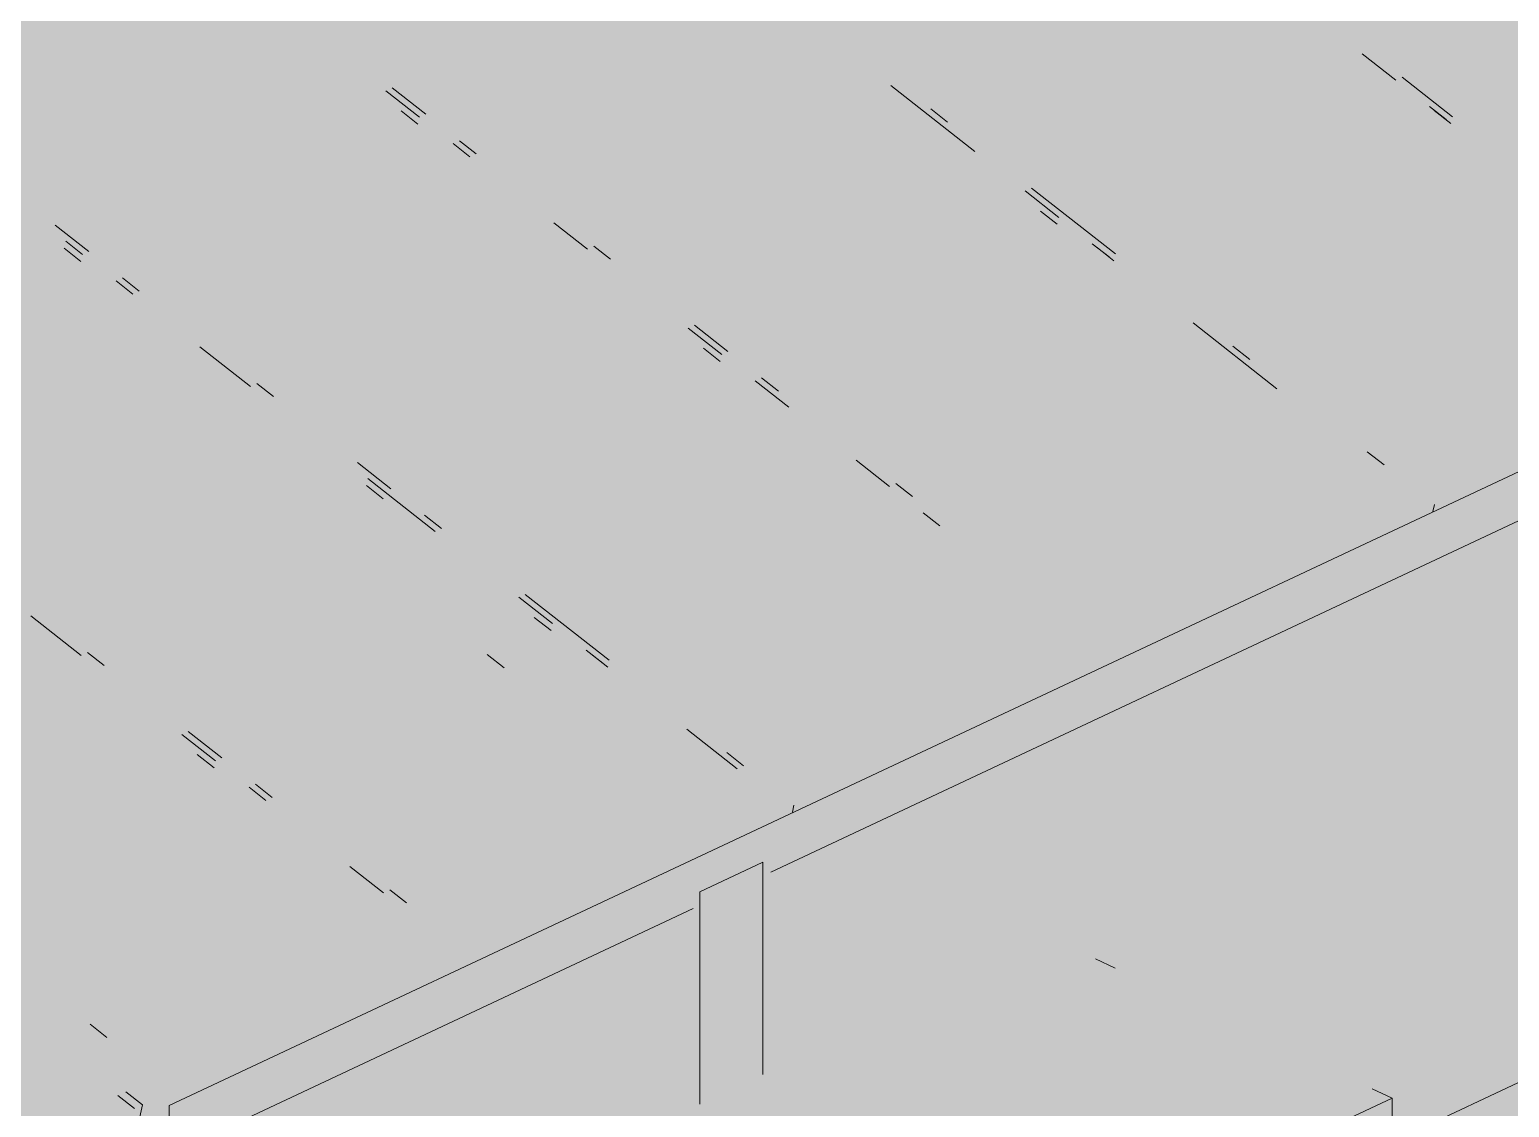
# Model space of a CAD drawing. Header units: millimetres. Extents: x 5 to 1315, y 5 to 292.
# Drawn here: x 1192.027 to 1194.965, y 77.021 to 79.159 of the extents above; entities that cross this region are included whole.
import ezdxf

# ---------------------------------------------------------------- set-up
doc = ezdxf.new("R2010")
doc.units = ezdxf.units.MM
doc.layers.add('EXISTING', color=7, linetype='Continuous')
doc.layers.add('IMAGES', color=7, linetype='Continuous')

# ---------------------------------------------------------------- blocks, each defined once
blk = doc.blocks.new('SHEET_03')
at = {"layer": 'EXISTING', "color": 250, "lineweight": 9}
for p, q in [((294.7037, 76.9392), (301.3268, 80.0485)), ((294.6724, 79.1112), (294.739, 79.0589)), ((294.8515, 78.9863), (294.7515, 79.0648)), ((292.7344, 79.0375), (292.8011, 78.9852)), ((292.8136, 78.9911), (292.7469, 79.0434)), ((293.7367, 79.0482), (293.9034, 78.9174)), ((292.798, 78.9715), (292.7647, 78.9977)), ((293.8492, 78.9756), (293.8159, 79.0018)), ((294.8057, 79.0066), (294.839, 78.9804)), ((294.8484, 78.9726), (294.8151, 78.9988)), ((292.9135, 78.9126), (292.8802, 78.9387)), ((292.8677, 78.9329), (292.901, 78.9067)), ((294.0033, 78.839), (294.07, 78.7866)), ((294.1825, 78.714), (294.0158, 78.8448)), ((292.3041, 77.0244), (296.1183, 78.815)), ((294.0669, 78.7729), (294.0336, 78.7991)), ((292.1445, 78.7188), (292.0779, 78.7711)), ((293.0677, 78.7759), (293.1343, 78.7236)), ((292.0987, 78.7391), (292.132, 78.7129)), ((293.1801, 78.7033), (293.1468, 78.7295)), ((294.1366, 78.7343), (294.17, 78.7082)), ((292.129, 78.6992), (292.0956, 78.7254)), ((293.4984, 77.4876), (296.1183, 78.7176)), ((294.1794, 78.7003), (294.1461, 78.7265)), ((292.1987, 78.6606), (292.232, 78.6344)), ((292.2445, 78.6403), (292.2112, 78.6665)), ((293.3343, 78.5667), (293.4009, 78.5143)), ((293.4134, 78.5202), (293.3468, 78.5725)), ((294.3366, 78.5774), (294.5032, 78.4466)), ((292.3653, 78.5298), (292.4653, 78.4513)), ((293.3979, 78.5007), (293.3646, 78.5268)), ((294.4491, 78.5047), (294.4157, 78.5309)), ((293.5134, 78.4417), (293.4801, 78.4679)), ((292.5111, 78.431), (292.4778, 78.4572)), ((293.4676, 78.462), (293.5343, 78.4097)), ((294.7157, 78.2955), (294.6824, 78.3216)), ((292.7444, 78.2479), (292.6777, 78.3002)), ((293.6676, 78.3051), (293.7342, 78.2528)), ((292.6986, 78.2682), (292.8319, 78.1636)), ((293.78, 78.2325), (293.7467, 78.2586)), ((292.7289, 78.2284), (292.6955, 78.2545)), ((293.8009, 78.2004), (293.8342, 78.1743)), ((294.8126, 78.2033), (294.8157, 78.217)), ((292.8444, 78.1694), (292.8111, 78.1956)), ((292.9985, 78.0328), (293.0652, 77.9805)), ((293.1776, 77.9079), (293.011, 78.0386)), ((292.0295, 77.9959), (292.1295, 77.9174)), ((293.0621, 77.9668), (293.0288, 77.9929)), ((292.1753, 77.8972), (292.142, 77.9233)), ((292.969, 77.8929), (292.9356, 77.9191)), ((293.1318, 77.9281), (293.1652, 77.902)), ((293.1746, 77.8942), (293.1413, 77.9203)), ((292.3295, 77.7605), (292.3961, 77.7082)), ((292.4086, 77.714), (292.342, 77.7664)), ((293.3318, 77.7712), (293.4318, 77.6927)), ((292.3931, 77.6945), (292.3598, 77.7207)), ((293.4443, 77.6986), (293.4109, 77.7247)), ((292.4628, 77.6559), (292.4961, 77.6297)), ((292.5086, 77.6356), (292.4753, 77.6617)), ((293.5412, 77.6064), (293.5442, 77.6201)), ((292.6628, 77.4989), (292.7294, 77.4466)), ((293.3578, 77.4483), (293.4827, 77.507)), ((293.4827, 77.0859), (293.4827, 77.507)), ((292.7752, 77.4263), (292.7419, 77.4525)), ((293.3578, 77.4483), (293.3578, 77.0273)), ((292.3041, 76.9269), (293.3443, 77.4153)), ((294.1821, 77.2971), (294.1428, 77.3155)), ((292.1803, 77.1597), (292.147, 77.1858)), ((294.7316, 77.0391), (294.6923, 77.0576)), ((292.2023, 77.0445), (292.2356, 77.0184)), ((292.2512, 77.0257), (292.2179, 77.0519)), ((292.2321, 76.9402), (292.2512, 77.0257)), ((292.3041, 76.9269), (292.3041, 77.0244)), ((293.3578, 76.3942), (294.7316, 77.0391)), ((294.7316, 76.7792), (294.7316, 77.0391))]:
    blk.add_line(p, q, dxfattribs=at)
at = {"layer": 'IMAGES', "color": 7}
for points in [[(291.84, 79.1439), (292.3218, 79.1439), (291.84, 79.2403), (292.3218, 79.2403)], [(292.3218, 79.1439), (292.4182, 79.1439), (292.3218, 79.2403), (292.4182, 79.2403)], [(292.4182, 79.1439), (292.6109, 79.1439), (292.4182, 79.2403), (292.6109, 79.2403)], [(292.6109, 79.1439), (292.8036, 79.1439), (292.6109, 79.2403), (292.8036, 79.2403)], [(292.8036, 79.1439), (293.2855, 79.1439), (292.8036, 79.2403), (293.2855, 79.2403)], [(293.2855, 79.1439), (293.4782, 79.1439), (293.2855, 79.2403), (293.4782, 79.2403)], [(293.4782, 79.1439), (293.6709, 79.1439), (293.4782, 79.2403), (293.6709, 79.2403)], [(293.6709, 79.1439), (293.7673, 79.1439), (293.6709, 79.2403), (293.7673, 79.2403)], [(293.7673, 79.1439), (294.3455, 79.1439), (293.7673, 79.2403), (294.3455, 79.2403)], [(294.3455, 79.1439), (294.4418, 79.1439), (294.3455, 79.2403), (294.4418, 79.2403)], [(294.4418, 79.1439), (294.5382, 79.1439), (294.4418, 79.2403), (294.5382, 79.2403)], [(294.5382, 79.1439), (294.6345, 79.1439), (294.5382, 79.2403), (294.6345, 79.2403)], [(294.6345, 79.1439), (294.7309, 79.1439), (294.6345, 79.2403), (294.7309, 79.2403)], [(294.7309, 79.1439), (294.8273, 79.1439), (294.7309, 79.2403), (294.8273, 79.2403)], [(294.8273, 79.1439), (295.3091, 79.1439), (294.8273, 79.2403), (295.3091, 79.2403)], [(291.9364, 79.0475), (292.5145, 79.0475), (291.9364, 79.1439), (292.5145, 79.1439)], [(292.5145, 79.0475), (292.6109, 79.0475), (292.5145, 79.1439), (292.6109, 79.1439)], [(292.6109, 79.0475), (292.7073, 79.0475), (292.6109, 79.1439), (292.7073, 79.1439)], [(292.7073, 79.0475), (292.8036, 79.0475), (292.7073, 79.1439), (292.8036, 79.1439)], [(292.8036, 79.0475), (292.9, 79.0475), (292.8036, 79.1439), (292.9, 79.1439)], [(292.9, 79.0475), (293.3818, 79.0475), (292.9, 79.1439), (293.3818, 79.1439)], [(293.3818, 79.0475), (293.4782, 79.0475), (293.3818, 79.1439), (293.4782, 79.1439)], [(293.4782, 79.0475), (293.5745, 79.0475), (293.4782, 79.1439), (293.5745, 79.1439)], [(293.5745, 79.0475), (293.7673, 79.0475), (293.5745, 79.1439), (293.7673, 79.1439)], [(293.7673, 79.0475), (293.8636, 79.0475), (293.7673, 79.1439), (293.8636, 79.1439)], [(293.8636, 79.0475), (293.96, 79.0475), (293.8636, 79.1439), (293.96, 79.1439)], [(293.96, 79.0475), (294.4418, 79.0475), (293.96, 79.1439), (294.4418, 79.1439)], [(294.4418, 79.0475), (294.5382, 79.0475), (294.4418, 79.1439), (294.5382, 79.1439)], [(294.5382, 79.0475), (294.6345, 79.0475), (294.5382, 79.1439), (294.6345, 79.1439)], [(294.6345, 79.0475), (294.8273, 79.0475), (294.6345, 79.1439), (294.8273, 79.1439)], [(294.8273, 79.0475), (294.9236, 79.0475), (294.8273, 79.1439), (294.9236, 79.1439)], [(294.9236, 79.0475), (295.4055, 79.0475), (294.9236, 79.1439), (295.4055, 79.1439)], [(291.9364, 78.9511), (292.0327, 78.9511), (291.9364, 79.0475), (292.0327, 79.0475)], [(292.0327, 78.9511), (292.5145, 78.9511), (292.0327, 79.0475), (292.5145, 79.0475)], [(292.5145, 78.9511), (292.6109, 78.9511), (292.5145, 79.0475), (292.6109, 79.0475)], [(292.6109, 78.9511), (292.7073, 78.9511), (292.6109, 79.0475), (292.7073, 79.0475)], [(292.7073, 78.9511), (292.8036, 78.9511), (292.7073, 79.0475), (292.8036, 79.0475)], [(292.8036, 78.9511), (292.9, 78.9511), (292.8036, 79.0475), (292.9, 79.0475)], [(292.9, 78.9511), (293.6709, 78.9511), (292.9, 79.0475), (293.6709, 79.0475)], [(293.6709, 78.9511), (293.8636, 78.9511), (293.6709, 79.0475), (293.8636, 79.0475)], [(293.8636, 78.9511), (293.96, 78.9511), (293.8636, 79.0475), (293.96, 79.0475)], [(293.96, 78.9511), (294.0564, 78.9511), (293.96, 79.0475), (294.0564, 79.0475)], [(294.0564, 78.9511), (294.5382, 78.9511), (294.0564, 79.0475), (294.5382, 79.0475)], [(294.5382, 78.9511), (294.6345, 78.9511), (294.5382, 79.0475), (294.6345, 79.0475)], [(294.6345, 78.9511), (294.7309, 78.9511), (294.6345, 79.0475), (294.7309, 79.0475)], [(294.7309, 78.9511), (294.9236, 78.9511), (294.7309, 79.0475), (294.9236, 79.0475)], [(294.9236, 78.9511), (295.1164, 78.9511), (294.9236, 79.0475), (295.1164, 79.0475)], [(291.9364, 78.7583), (292.0327, 78.7583), (291.9364, 78.9511), (292.0327, 78.9511)], [(292.0327, 78.8547), (292.1291, 78.8547), (292.0327, 78.9511), (292.1291, 78.9511)], [(292.1291, 78.8547), (292.2255, 78.8547), (292.1291, 78.9511), (292.2255, 78.9511)], [(292.2255, 78.8547), (292.6109, 78.8547), (292.2255, 78.9511), (292.6109, 78.9511)], [(292.6109, 78.8547), (292.8036, 78.8547), (292.6109, 78.9511), (292.8036, 78.9511)], [(292.8036, 78.8547), (292.9, 78.8547), (292.8036, 78.9511), (292.9, 78.9511)], [(292.9, 78.8547), (292.9964, 78.8547), (292.9, 78.9511), (292.9964, 78.9511)], [(292.9964, 78.8547), (293.0927, 78.8547), (292.9964, 78.9511), (293.0927, 78.9511)], [(293.0927, 78.8547), (293.1891, 78.8547), (293.0927, 78.9511), (293.1891, 78.9511)], [(293.1891, 78.8547), (293.6709, 78.8547), (293.1891, 78.9511), (293.6709, 78.9511)], [(293.6709, 78.8547), (293.7673, 78.8547), (293.6709, 78.9511), (293.7673, 78.9511)], [(293.7673, 78.8547), (293.96, 78.8547), (293.7673, 78.9511), (293.96, 78.9511)], [(293.96, 78.8547), (294.0564, 78.8547), (293.96, 78.9511), (294.0564, 78.9511)], [(294.0564, 78.8547), (294.6345, 78.8547), (294.0564, 78.9511), (294.6345, 78.9511)], [(294.6345, 78.8547), (294.7309, 78.8547), (294.6345, 78.9511), (294.7309, 78.9511)], [(294.7309, 78.8547), (294.8273, 78.8547), (294.7309, 78.9511), (294.8273, 78.9511)], [(294.8273, 78.8547), (294.9236, 78.8547), (294.8273, 78.9511), (294.9236, 78.9511)], [(294.9236, 78.8547), (295.02, 78.8547), (294.9236, 78.9511), (295.02, 78.9511)], [(292.0327, 78.7583), (292.1291, 78.7583), (292.0327, 78.8547), (292.1291, 78.8547)], [(292.1291, 78.7583), (292.2255, 78.7583), (292.1291, 78.8547), (292.2255, 78.8547)], [(292.2255, 78.7583), (292.3218, 78.7583), (292.2255, 78.8547), (292.3218, 78.8547)], [(292.3218, 78.7583), (292.8036, 78.7583), (292.3218, 78.8547), (292.8036, 78.8547)], [(292.8036, 78.7583), (292.9, 78.7583), (292.8036, 78.8547), (292.9, 78.8547)], [(292.9, 78.7583), (292.9964, 78.7583), (292.9, 78.8547), (292.9964, 78.8547)], [(292.9964, 78.7583), (293.0927, 78.7583), (292.9964, 78.8547), (293.0927, 78.8547)], [(293.0927, 78.7583), (293.1891, 78.7583), (293.0927, 78.8547), (293.1891, 78.8547)], [(293.1891, 78.7583), (293.2855, 78.7583), (293.1891, 78.8547), (293.2855, 78.8547)], [(293.2855, 78.7583), (293.7673, 78.7583), (293.2855, 78.8547), (293.7673, 78.8547)], [(293.7673, 78.7583), (293.8636, 78.7583), (293.7673, 78.8547), (293.8636, 78.8547)], [(293.8636, 78.7583), (293.96, 78.7583), (293.8636, 78.8547), (293.96, 78.8547)], [(293.96, 78.7583), (294.1527, 78.7583), (293.96, 78.8547), (294.1527, 78.8547)], [(294.1527, 78.7583), (294.2491, 78.7583), (294.1527, 78.8547), (294.2491, 78.8547)], [(294.2491, 78.7583), (294.8273, 78.7583), (294.2491, 78.8547), (294.8273, 78.8547)], [(294.8273, 78.7583), (294.9236, 78.7583), (294.8273, 78.8547), (294.9236, 78.8547)], [(294.9236, 78.7583), (295.02, 78.7583), (294.9236, 78.8547), (295.02, 78.8547)], [(291.9364, 78.6619), (292.0327, 78.6619), (291.9364, 78.7583), (292.0327, 78.7583)], [(292.0327, 78.6619), (292.1291, 78.6619), (292.0327, 78.7583), (292.1291, 78.7583)], [(292.1291, 78.6619), (292.2255, 78.6619), (292.1291, 78.7583), (292.2255, 78.7583)], [(292.2255, 78.6619), (292.4182, 78.6619), (292.2255, 78.7583), (292.4182, 78.7583)], [(292.4182, 78.6619), (292.9, 78.6619), (292.4182, 78.7583), (292.9, 78.7583)], [(292.9, 78.6619), (292.9964, 78.6619), (292.9, 78.7583), (292.9964, 78.7583)], [(292.9964, 78.6619), (293.0927, 78.6619), (292.9964, 78.7583), (293.0927, 78.7583)], [(293.0927, 78.6619), (293.2855, 78.6619), (293.0927, 78.7583), (293.2855, 78.7583)], [(293.2855, 78.6619), (293.3818, 78.6619), (293.2855, 78.7583), (293.3818, 78.7583)], [(293.3818, 78.6619), (293.4782, 78.6619), (293.3818, 78.7583), (293.4782, 78.7583)], [(293.4782, 78.6619), (293.96, 78.6619), (293.4782, 78.7583), (293.96, 78.7583)], [(293.96, 78.6619), (294.0564, 78.6619), (293.96, 78.7583), (294.0564, 78.7583)], [(294.0564, 78.6619), (294.2491, 78.6619), (294.0564, 78.7583), (294.2491, 78.7583)], [(294.2491, 78.6619), (294.3455, 78.6619), (294.2491, 78.7583), (294.3455, 78.7583)], [(294.3455, 78.6619), (294.4418, 78.6619), (294.3455, 78.7583), (294.4418, 78.7583)], [(294.4418, 78.6619), (294.9236, 78.6619), (294.4418, 78.7583), (294.9236, 78.7583)], [(294.9236, 78.6619), (295.02, 78.6619), (294.9236, 78.7583), (295.02, 78.7583)], [(291.9364, 78.5655), (292.0327, 78.5655), (291.9364, 78.6619), (292.0327, 78.6619)], [(292.0327, 78.5655), (292.1291, 78.5655), (292.0327, 78.6619), (292.1291, 78.6619)], [(292.1291, 78.5655), (292.2255, 78.5655), (292.1291, 78.6619), (292.2255, 78.6619)], [(292.2255, 78.4691), (292.4182, 78.4691), (292.2255, 78.6619), (292.4182, 78.6619)], [(292.4182, 78.5655), (292.5145, 78.5655), (292.4182, 78.6619), (292.5145, 78.6619)], [(292.5145, 78.5655), (292.9964, 78.5655), (292.5145, 78.6619), (292.9964, 78.6619)], [(292.9964, 78.5655), (293.0927, 78.5655), (292.9964, 78.6619), (293.0927, 78.6619)], [(293.0927, 78.5655), (293.1891, 78.5655), (293.0927, 78.6619), (293.1891, 78.6619)], [(293.1891, 78.5655), (293.2855, 78.5655), (293.1891, 78.6619), (293.2855, 78.6619)], [(293.2855, 78.4691), (293.3818, 78.4691), (293.2855, 78.6619), (293.3818, 78.6619)], [(293.3818, 78.5655), (293.4782, 78.5655), (293.3818, 78.6619), (293.4782, 78.6619)], [(293.4782, 78.5655), (293.5745, 78.5655), (293.4782, 78.6619), (293.5745, 78.6619)], [(293.5745, 78.5655), (294.1527, 78.5655), (293.5745, 78.6619), (294.1527, 78.6619)], [(294.1527, 78.5655), (294.2491, 78.5655), (294.1527, 78.6619), (294.2491, 78.6619)], [(294.2491, 78.5655), (294.3455, 78.5655), (294.2491, 78.6619), (294.3455, 78.6619)], [(294.3455, 78.5655), (294.4418, 78.5655), (294.3455, 78.6619), (294.4418, 78.6619)], [(294.4418, 78.5655), (294.5382, 78.5655), (294.4418, 78.6619), (294.5382, 78.6619)], [(294.5382, 78.5655), (295.02, 78.5655), (294.5382, 78.6619), (295.02, 78.6619)], [(291.9364, 78.4691), (292.0327, 78.4691), (291.9364, 78.5655), (292.0327, 78.5655)], [(292.0327, 78.4691), (292.1291, 78.4691), (292.0327, 78.5655), (292.1291, 78.5655)], [(292.1291, 78.4691), (292.2255, 78.4691), (292.1291, 78.5655), (292.2255, 78.5655)], [(292.4182, 78.3727), (292.5145, 78.3727), (292.4182, 78.5655), (292.5145, 78.5655)], [(292.5145, 78.4691), (292.6109, 78.4691), (292.5145, 78.5655), (292.6109, 78.5655)], [(292.6109, 78.4691), (293.1891, 78.4691), (292.6109, 78.5655), (293.1891, 78.5655)], [(293.1891, 78.4691), (293.2855, 78.4691), (293.1891, 78.5655), (293.2855, 78.5655)], [(293.3818, 78.4691), (293.4782, 78.4691), (293.3818, 78.5655), (293.4782, 78.5655)], [(293.4782, 78.4691), (293.5745, 78.4691), (293.4782, 78.5655), (293.5745, 78.5655)], [(293.5745, 78.4691), (293.6709, 78.4691), (293.5745, 78.5655), (293.6709, 78.5655)], [(293.6709, 78.4691), (294.2491, 78.4691), (293.6709, 78.5655), (294.2491, 78.5655)], [(294.2491, 78.4691), (294.3455, 78.4691), (294.2491, 78.5655), (294.3455, 78.5655)], [(294.3455, 78.4691), (294.5382, 78.4691), (294.3455, 78.5655), (294.5382, 78.5655)], [(294.5382, 78.4691), (294.7309, 78.4691), (294.5382, 78.5655), (294.7309, 78.5655)], [(294.7309, 78.4691), (294.9236, 78.4691), (294.7309, 78.5655), (294.9236, 78.5655)], [(294.9236, 78.4691), (295.02, 78.4691), (294.9236, 78.5655), (295.02, 78.5655)], [(291.9364, 78.3727), (292.0327, 78.3727), (291.9364, 78.4691), (292.0327, 78.4691)], [(292.0327, 78.3727), (292.1291, 78.3727), (292.0327, 78.4691), (292.1291, 78.4691)], [(292.1291, 78.3727), (292.2255, 78.3727), (292.1291, 78.4691), (292.2255, 78.4691)], [(292.2255, 78.3727), (292.3218, 78.3727), (292.2255, 78.4691), (292.3218, 78.4691)], [(292.3218, 78.3727), (292.4182, 78.3727), (292.3218, 78.4691), (292.4182, 78.4691)], [(292.5145, 78.3727), (292.6109, 78.3727), (292.5145, 78.4691), (292.6109, 78.4691)], [(292.6109, 78.3727), (292.7073, 78.3727), (292.6109, 78.4691), (292.7073, 78.4691)], [(292.7073, 78.3727), (292.8036, 78.3727), (292.7073, 78.4691), (292.8036, 78.4691)], [(292.8036, 78.3727), (293.2855, 78.3727), (292.8036, 78.4691), (293.2855, 78.4691)], [(293.2855, 78.3727), (293.3818, 78.3727), (293.2855, 78.4691), (293.3818, 78.4691)], [(293.3818, 78.3727), (293.5745, 78.3727), (293.3818, 78.4691), (293.5745, 78.4691)], [(293.5745, 78.3727), (293.6709, 78.3727), (293.5745, 78.4691), (293.6709, 78.4691)], [(293.6709, 78.3727), (293.7673, 78.3727), (293.6709, 78.4691), (293.7673, 78.4691)], [(293.7673, 78.3727), (294.2491, 78.3727), (293.7673, 78.4691), (294.2491, 78.4691)], [(294.2491, 78.3727), (294.3455, 78.3727), (294.2491, 78.4691), (294.3455, 78.4691)], [(294.3455, 78.3727), (294.4418, 78.3727), (294.3455, 78.4691), (294.4418, 78.4691)], [(294.4418, 78.3727), (294.6345, 78.3727), (294.4418, 78.4691), (294.6345, 78.4691)], [(294.6345, 78.3727), (294.7309, 78.3727), (294.6345, 78.4691), (294.7309, 78.4691)], [(294.7309, 78.3727), (294.8273, 78.3727), (294.7309, 78.4691), (294.8273, 78.4691)], [(294.8273, 78.3727), (295.02, 78.3727), (294.8273, 78.4691), (295.02, 78.4691)], [(291.84, 78.2763), (292.0327, 78.2763), (291.84, 78.3727), (292.0327, 78.3727)], [(292.0327, 78.2763), (292.1291, 78.2763), (292.0327, 78.3727), (292.1291, 78.3727)], [(292.1291, 78.2763), (292.2255, 78.2763), (292.1291, 78.3727), (292.2255, 78.3727)], [(292.2255, 78.2763), (292.3218, 78.2763), (292.2255, 78.3727), (292.3218, 78.3727)], [(292.3218, 78.2763), (292.4182, 78.2763), (292.3218, 78.3727), (292.4182, 78.3727)], [(292.4182, 78.2763), (292.5145, 78.2763), (292.4182, 78.3727), (292.5145, 78.3727)], [(292.5145, 78.2763), (292.6109, 78.2763), (292.5145, 78.3727), (292.6109, 78.3727)], [(292.6109, 78.2763), (292.7073, 78.2763), (292.6109, 78.3727), (292.7073, 78.3727)], [(292.7073, 78.2763), (292.8036, 78.2763), (292.7073, 78.3727), (292.8036, 78.3727)], [(292.8036, 78.2763), (292.9, 78.2763), (292.8036, 78.3727), (292.9, 78.3727)], [(292.9, 78.2763), (293.3818, 78.2763), (292.9, 78.3727), (293.3818, 78.3727)], [(293.3818, 78.2763), (293.4782, 78.2763), (293.3818, 78.3727), (293.4782, 78.3727)], [(293.4782, 78.2763), (293.5745, 78.2763), (293.4782, 78.3727), (293.5745, 78.3727)], [(293.5745, 78.2763), (293.6709, 78.2763), (293.5745, 78.3727), (293.6709, 78.3727)], [(293.6709, 78.2763), (293.7673, 78.2763), (293.6709, 78.3727), (293.7673, 78.3727)], [(293.7673, 78.2763), (294.4418, 78.2763), (293.7673, 78.3727), (294.4418, 78.3727)], [(294.4418, 78.2763), (294.5382, 78.2763), (294.4418, 78.3727), (294.5382, 78.3727)], [(294.5382, 78.2763), (294.6345, 78.2763), (294.5382, 78.3727), (294.6345, 78.3727)], [(294.6345, 78.2763), (294.7309, 78.2763), (294.6345, 78.3727), (294.7309, 78.3727)], [(294.7309, 78.2763), (294.8273, 78.2763), (294.7309, 78.3727), (294.8273, 78.3727)], [(294.8273, 78.2763), (295.1164, 78.2763), (294.8273, 78.3727), (295.1164, 78.3727)], [(291.9364, 78.1799), (292.0327, 78.1799), (291.9364, 78.2763), (292.0327, 78.2763)], [(292.0327, 78.1799), (292.1291, 78.1799), (292.0327, 78.2763), (292.1291, 78.2763)], [(292.1291, 78.1799), (292.3218, 78.1799), (292.1291, 78.2763), (292.3218, 78.2763)], [(292.3218, 78.1799), (292.4182, 78.1799), (292.3218, 78.2763), (292.4182, 78.2763)], [(292.4182, 78.1799), (292.5145, 78.1799), (292.4182, 78.2763), (292.5145, 78.2763)], [(292.5145, 78.1799), (292.6109, 78.1799), (292.5145, 78.2763), (292.6109, 78.2763)], [(292.6109, 78.1799), (292.7073, 78.1799), (292.6109, 78.2763), (292.7073, 78.2763)], [(292.7073, 78.1799), (292.9, 78.1799), (292.7073, 78.2763), (292.9, 78.2763)], [(292.9, 78.1799), (292.9964, 78.1799), (292.9, 78.2763), (292.9964, 78.2763)], [(292.9964, 78.1799), (293.4782, 78.1799), (292.9964, 78.2763), (293.4782, 78.2763)], [(293.4782, 78.1799), (293.5745, 78.1799), (293.4782, 78.2763), (293.5745, 78.2763)], [(293.5745, 78.1799), (293.6709, 78.1799), (293.5745, 78.2763), (293.6709, 78.2763)], [(293.6709, 78.1799), (293.8636, 78.1799), (293.6709, 78.2763), (293.8636, 78.2763)], [(293.8636, 78.1799), (293.96, 78.1799), (293.8636, 78.2763), (293.96, 78.2763)], [(293.96, 78.1799), (294.0564, 78.1799), (293.96, 78.2763), (294.0564, 78.2763)], [(294.0564, 78.1799), (294.4418, 78.1799), (294.0564, 78.2763), (294.4418, 78.2763)], [(294.4418, 78.1799), (294.6345, 78.1799), (294.4418, 78.2763), (294.6345, 78.2763)], [(294.6345, 78.1799), (294.7309, 78.1799), (294.6345, 78.2763), (294.7309, 78.2763)], [(294.7309, 78.1799), (294.8273, 78.1799), (294.7309, 78.2763), (294.8273, 78.2763)], [(294.8273, 78.1799), (294.9236, 78.1799), (294.8273, 78.2763), (294.9236, 78.2763)], [(294.9236, 78.1799), (295.02, 78.1799), (294.9236, 78.2763), (295.02, 78.2763)], [(291.9364, 78.0835), (292.0327, 78.0835), (291.9364, 78.1799), (292.0327, 78.1799)], [(292.0327, 78.0835), (292.1291, 78.0835), (292.0327, 78.1799), (292.1291, 78.1799)], [(292.1291, 78.0835), (292.3218, 78.0835), (292.1291, 78.1799), (292.3218, 78.1799)], [(292.3218, 78.0835), (292.4182, 78.0835), (292.3218, 78.1799), (292.4182, 78.1799)], [(292.4182, 78.0835), (292.5145, 78.0835), (292.4182, 78.1799), (292.5145, 78.1799)], [(292.5145, 78.0835), (292.6109, 78.0835), (292.5145, 78.1799), (292.6109, 78.1799)], [(292.6109, 78.0835), (292.7073, 78.0835), (292.6109, 78.1799), (292.7073, 78.1799)], [(292.7073, 78.0835), (292.8036, 78.0835), (292.7073, 78.1799), (292.8036, 78.1799)], [(292.8036, 78.0835), (292.9, 78.0835), (292.8036, 78.1799), (292.9, 78.1799)], [(292.9, 78.0835), (292.9964, 78.0835), (292.9, 78.1799), (292.9964, 78.1799)], [(292.9964, 78.0835), (293.0927, 78.0835), (292.9964, 78.1799), (293.0927, 78.1799)], [(293.0927, 78.0835), (293.7673, 78.0835), (293.0927, 78.1799), (293.7673, 78.1799)], [(293.7673, 78.0835), (294.0564, 78.0835), (293.7673, 78.1799), (294.0564, 78.1799)], [(294.0564, 78.0835), (294.2491, 78.0835), (294.0564, 78.1799), (294.2491, 78.1799)], [(294.2491, 78.0835), (294.4418, 78.0835), (294.2491, 78.1799), (294.4418, 78.1799)], [(294.4418, 78.0835), (294.7309, 78.0835), (294.4418, 78.1799), (294.7309, 78.1799)], [(294.7309, 78.0835), (294.9236, 78.0835), (294.7309, 78.1799), (294.9236, 78.1799)], [(294.9236, 78.0835), (295.02, 78.0835), (294.9236, 78.1799), (295.02, 78.1799)], [(291.9364, 77.9871), (292.0327, 77.9871), (291.9364, 78.0835), (292.0327, 78.0835)], [(292.0327, 77.9871), (292.1291, 77.9871), (292.0327, 78.0835), (292.1291, 78.0835)], [(292.1291, 77.9871), (292.2255, 77.9871), (292.1291, 78.0835), (292.2255, 78.0835)], [(292.2255, 77.9871), (292.4182, 77.9871), (292.2255, 78.0835), (292.4182, 78.0835)], [(292.4182, 77.9871), (292.5145, 77.9871), (292.4182, 78.0835), (292.5145, 78.0835)], [(292.5145, 77.9871), (292.6109, 77.9871), (292.5145, 78.0835), (292.6109, 78.0835)], [(292.6109, 77.9871), (292.7073, 77.9871), (292.6109, 78.0835), (292.7073, 78.0835)], [(292.7073, 77.9871), (292.8036, 77.9871), (292.7073, 78.0835), (292.8036, 78.0835)], [(292.8036, 77.9871), (293.0927, 77.9871), (292.8036, 78.0835), (293.0927, 78.0835)], [(293.0927, 77.9871), (293.1891, 77.9871), (293.0927, 78.0835), (293.1891, 78.0835)], [(293.1891, 77.9871), (293.2855, 77.9871), (293.1891, 78.0835), (293.2855, 78.0835)], [(293.2855, 77.9871), (293.7673, 77.9871), (293.2855, 78.0835), (293.7673, 78.0835)], [(293.7673, 77.9871), (293.8636, 77.9871), (293.7673, 78.0835), (293.8636, 78.0835)], [(293.8636, 77.9871), (293.96, 77.9871), (293.8636, 78.0835), (293.96, 78.0835)], [(293.96, 77.9871), (294.0564, 77.9871), (293.96, 78.0835), (294.0564, 78.0835)], [(294.0564, 77.9871), (294.1527, 77.9871), (294.0564, 78.0835), (294.1527, 78.0835)], [(294.1527, 77.9871), (294.2491, 77.9871), (294.1527, 78.0835), (294.2491, 78.0835)], [(294.2491, 77.9871), (294.3455, 77.9871), (294.2491, 78.0835), (294.3455, 78.0835)], [(294.3455, 77.9871), (294.4418, 77.9871), (294.3455, 78.0835), (294.4418, 78.0835)], [(294.4418, 77.9871), (294.6345, 77.9871), (294.4418, 78.0835), (294.6345, 78.0835)], [(294.6345, 77.9871), (294.7309, 77.9871), (294.6345, 78.0835), (294.7309, 78.0835)], [(294.7309, 77.9871), (294.8273, 77.9871), (294.7309, 78.0835), (294.8273, 78.0835)], [(294.8273, 77.9871), (294.9236, 77.9871), (294.8273, 78.0835), (294.9236, 78.0835)], [(294.9236, 77.9871), (295.02, 77.9871), (294.9236, 78.0835), (295.02, 78.0835)], [(291.9364, 77.8907), (292.0327, 77.8907), (291.9364, 77.9871), (292.0327, 77.9871)], [(292.0327, 77.8907), (292.2255, 77.8907), (292.0327, 77.9871), (292.2255, 77.9871)], [(292.2255, 77.8907), (292.3218, 77.8907), (292.2255, 77.9871), (292.3218, 77.9871)], [(292.3218, 77.8907), (292.4182, 77.8907), (292.3218, 77.9871), (292.4182, 77.9871)], [(292.4182, 77.8907), (292.5145, 77.8907), (292.4182, 77.9871), (292.5145, 77.9871)], [(292.5145, 77.8907), (292.7073, 77.8907), (292.5145, 77.9871), (292.7073, 77.9871)], [(292.7073, 77.8907), (292.8036, 77.8907), (292.7073, 77.9871), (292.8036, 77.9871)], [(292.8036, 77.8907), (292.9, 77.8907), (292.8036, 77.9871), (292.9, 77.9871)], [(292.9, 77.8907), (292.9964, 77.8907), (292.9, 77.9871), (292.9964, 77.9871)], [(292.9964, 77.8907), (293.0927, 77.8907), (292.9964, 77.9871), (293.0927, 77.9871)], [(293.0927, 77.8907), (293.1891, 77.8907), (293.0927, 77.9871), (293.1891, 77.9871)], [(293.1891, 77.8907), (293.2855, 77.8907), (293.1891, 77.9871), (293.2855, 77.9871)], [(293.2855, 77.8907), (293.3818, 77.8907), (293.2855, 77.9871), (293.3818, 77.9871)], [(293.3818, 77.8907), (293.7673, 77.8907), (293.3818, 77.9871), (293.7673, 77.9871)], [(293.7673, 77.8907), (293.96, 77.8907), (293.7673, 77.9871), (293.96, 77.9871)], [(293.96, 77.8907), (294.0564, 77.8907), (293.96, 77.9871), (294.0564, 77.9871)], [(294.0564, 77.8907), (294.1527, 77.8907), (294.0564, 77.9871), (294.1527, 77.9871)], [(294.1527, 77.8907), (294.2491, 77.8907), (294.1527, 77.9871), (294.2491, 77.9871)], [(294.2491, 77.8907), (294.3455, 77.8907), (294.2491, 77.9871), (294.3455, 77.9871)], [(294.3455, 77.8907), (294.4418, 77.8907), (294.3455, 77.9871), (294.4418, 77.9871)], [(294.4418, 77.8907), (294.5382, 77.8907), (294.4418, 77.9871), (294.5382, 77.9871)], [(294.5382, 77.8907), (294.6345, 77.8907), (294.5382, 77.9871), (294.6345, 77.9871)], [(294.6345, 77.8907), (294.7309, 77.8907), (294.6345, 77.9871), (294.7309, 77.9871)], [(294.7309, 77.8907), (294.8273, 77.8907), (294.7309, 77.9871), (294.8273, 77.9871)], [(294.8273, 77.8907), (295.02, 77.8907), (294.8273, 77.9871), (295.02, 77.9871)], [(291.9364, 77.7943), (292.0327, 77.7943), (291.9364, 77.8907), (292.0327, 77.8907)], [(292.0327, 77.7943), (292.1291, 77.7943), (292.0327, 77.8907), (292.1291, 77.8907)], [(292.1291, 77.7943), (292.3218, 77.7943), (292.1291, 77.8907), (292.3218, 77.8907)], [(292.3218, 77.7943), (292.4182, 77.7943), (292.3218, 77.8907), (292.4182, 77.8907)], [(292.4182, 77.7943), (292.5145, 77.7943), (292.4182, 77.8907), (292.5145, 77.8907)], [(292.5145, 77.7943), (292.6109, 77.7943), (292.5145, 77.8907), (292.6109, 77.8907)], [(292.6109, 77.7943), (292.7073, 77.7943), (292.6109, 77.8907), (292.7073, 77.8907)], [(292.7073, 77.7943), (292.8036, 77.7943), (292.7073, 77.8907), (292.8036, 77.8907)], [(292.8036, 77.7943), (292.9, 77.7943), (292.8036, 77.8907), (292.9, 77.8907)], [(292.9, 77.7943), (292.9964, 77.7943), (292.9, 77.8907), (292.9964, 77.8907)], [(292.9964, 77.7943), (293.0927, 77.7943), (292.9964, 77.8907), (293.0927, 77.8907)], [(293.0927, 77.7943), (293.1891, 77.7943), (293.0927, 77.8907), (293.1891, 77.8907)], [(293.1891, 77.7943), (293.2855, 77.7943), (293.1891, 77.8907), (293.2855, 77.8907)], [(293.2855, 77.7943), (293.3818, 77.7943), (293.2855, 77.8907), (293.3818, 77.8907)], [(293.3818, 77.7943), (293.4782, 77.7943), (293.3818, 77.8907), (293.4782, 77.8907)], [(293.4782, 77.7943), (293.5745, 77.7943), (293.4782, 77.8907), (293.5745, 77.8907)], [(293.5745, 77.7943), (293.6709, 77.7943), (293.5745, 77.8907), (293.6709, 77.8907)], [(293.6709, 77.7943), (293.7673, 77.7943), (293.6709, 77.8907), (293.7673, 77.8907)], [(293.7673, 77.7943), (293.8636, 77.7943), (293.7673, 77.8907), (293.8636, 77.8907)], [(293.8636, 77.7943), (294.0564, 77.7943), (293.8636, 77.8907), (294.0564, 77.8907)], [(294.0564, 77.7943), (294.1527, 77.7943), (294.0564, 77.8907), (294.1527, 77.8907)], [(294.1527, 77.7943), (294.2491, 77.7943), (294.1527, 77.8907), (294.2491, 77.8907)], [(294.2491, 77.7943), (294.4418, 77.7943), (294.2491, 77.8907), (294.4418, 77.8907)], [(294.4418, 77.7943), (294.5382, 77.7943), (294.4418, 77.8907), (294.5382, 77.8907)], [(294.5382, 77.7943), (294.6345, 77.7943), (294.5382, 77.8907), (294.6345, 77.8907)], [(294.6345, 77.7943), (294.7309, 77.7943), (294.6345, 77.8907), (294.7309, 77.8907)], [(294.7309, 77.7943), (295.9836, 77.7943), (294.7309, 77.8907), (295.9836, 77.8907)], [(291.6473, 77.6979), (292.0327, 77.6979), (291.6473, 77.7943), (292.0327, 77.7943)], [(292.0327, 77.6979), (292.1291, 77.6979), (292.0327, 77.7943), (292.1291, 77.7943)], [(292.1291, 77.6979), (292.2255, 77.6979), (292.1291, 77.7943), (292.2255, 77.7943)], [(292.2255, 77.6979), (292.4182, 77.6979), (292.2255, 77.7943), (292.4182, 77.7943)], [(292.4182, 77.6979), (292.5145, 77.6979), (292.4182, 77.7943), (292.5145, 77.7943)], [(292.5145, 77.6979), (292.6109, 77.6979), (292.5145, 77.7943), (292.6109, 77.7943)], [(292.6109, 77.6979), (292.7073, 77.6979), (292.6109, 77.7943), (292.7073, 77.7943)], [(292.7073, 77.6979), (292.8036, 77.6979), (292.7073, 77.7943), (292.8036, 77.7943)], [(292.8036, 77.6979), (292.9, 77.6979), (292.8036, 77.7943), (292.9, 77.7943)], [(292.9, 77.6979), (292.9964, 77.6979), (292.9, 77.7943), (292.9964, 77.7943)], [(292.9964, 77.6979), (293.0927, 77.6979), (292.9964, 77.7943), (293.0927, 77.7943)], [(293.0927, 77.6979), (293.1891, 77.6979), (293.0927, 77.7943), (293.1891, 77.7943)], [(293.1891, 77.6979), (293.2855, 77.6979), (293.1891, 77.7943), (293.2855, 77.7943)], [(293.2855, 77.6015), (293.3818, 77.6015), (293.2855, 77.7943), (293.3818, 77.7943)], [(293.3818, 77.6979), (293.4782, 77.6979), (293.3818, 77.7943), (293.4782, 77.7943)], [(293.4782, 77.6979), (293.5745, 77.6979), (293.4782, 77.7943), (293.5745, 77.7943)], [(293.5745, 77.6979), (293.6709, 77.6979), (293.5745, 77.7943), (293.6709, 77.7943)], [(293.6709, 77.6979), (293.8636, 77.6979), (293.6709, 77.7943), (293.8636, 77.7943)], [(293.8636, 77.6979), (293.96, 77.6979), (293.8636, 77.7943), (293.96, 77.7943)], [(293.96, 77.6979), (294.1527, 77.6979), (293.96, 77.7943), (294.1527, 77.7943)], [(294.1527, 77.6979), (294.2491, 77.6979), (294.1527, 77.7943), (294.2491, 77.7943)], [(294.2491, 77.6979), (294.4418, 77.6979), (294.2491, 77.7943), (294.4418, 77.7943)], [(294.4418, 77.6979), (294.6345, 77.6979), (294.4418, 77.7943), (294.6345, 77.7943)], [(294.6345, 77.6979), (295.7909, 77.6979), (294.6345, 77.7943), (295.7909, 77.7943)], [(291.7436, 77.6015), (292.2255, 77.6015), (291.7436, 77.6979), (292.2255, 77.6979)], [(292.2255, 77.6015), (292.3218, 77.6015), (292.2255, 77.6979), (292.3218, 77.6979)], [(292.3218, 77.6015), (292.4182, 77.6015), (292.3218, 77.6979), (292.4182, 77.6979)], [(292.4182, 77.6015), (292.5145, 77.6015), (292.4182, 77.6979), (292.5145, 77.6979)], [(292.5145, 77.6015), (292.6109, 77.6015), (292.5145, 77.6979), (292.6109, 77.6979)], [(292.6109, 77.6015), (292.7073, 77.6015), (292.6109, 77.6979), (292.7073, 77.6979)], [(292.7073, 77.6015), (292.9, 77.6015), (292.7073, 77.6979), (292.9, 77.6979)], [(292.9, 77.6015), (292.9964, 77.6015), (292.9, 77.6979), (292.9964, 77.6979)], [(292.9964, 77.6015), (293.0927, 77.6015), (292.9964, 77.6979), (293.0927, 77.6979)], [(293.0927, 77.6015), (293.1891, 77.6015), (293.0927, 77.6979), (293.1891, 77.6979)], [(293.1891, 77.6015), (293.2855, 77.6015), (293.1891, 77.6979), (293.2855, 77.6979)], [(293.3818, 77.6015), (293.4782, 77.6015), (293.3818, 77.6979), (293.4782, 77.6979)], [(293.4782, 77.6015), (293.5745, 77.6015), (293.4782, 77.6979), (293.5745, 77.6979)], [(293.5745, 77.6015), (293.6709, 77.6015), (293.5745, 77.6979), (293.6709, 77.6979)], [(293.6709, 77.6015), (293.7673, 77.6015), (293.6709, 77.6979), (293.7673, 77.6979)], [(293.7673, 77.6015), (293.96, 77.6015), (293.7673, 77.6979), (293.96, 77.6979)], [(293.96, 77.6015), (294.0564, 77.6015), (293.96, 77.6979), (294.0564, 77.6979)], [(294.0564, 77.6015), (294.1527, 77.6015), (294.0564, 77.6979), (294.1527, 77.6979)], [(294.1527, 77.6015), (294.2491, 77.6015), (294.1527, 77.6979), (294.2491, 77.6979)], [(294.2491, 77.6015), (294.4418, 77.6015), (294.2491, 77.6979), (294.4418, 77.6979)], [(294.4418, 77.6015), (295.5982, 77.6015), (294.4418, 77.6979), (295.5982, 77.6979)], [(291.9364, 77.5051), (292.3218, 77.5051), (291.9364, 77.6015), (292.3218, 77.6015)], [(292.3218, 77.5051), (292.4182, 77.5051), (292.3218, 77.6015), (292.4182, 77.6015)], [(292.4182, 77.5051), (292.5145, 77.5051), (292.4182, 77.6015), (292.5145, 77.6015)], [(292.5145, 77.5051), (292.7073, 77.5051), (292.5145, 77.6015), (292.7073, 77.6015)], [(292.7073, 77.5051), (292.8036, 77.5051), (292.7073, 77.6015), (292.8036, 77.6015)], [(292.8036, 77.5051), (292.9964, 77.5051), (292.8036, 77.6015), (292.9964, 77.6015)], [(292.9964, 77.5051), (293.0927, 77.5051), (292.9964, 77.6015), (293.0927, 77.6015)], [(293.0927, 77.5051), (293.1891, 77.5051), (293.0927, 77.6015), (293.1891, 77.6015)], [(293.1891, 77.5051), (293.2855, 77.5051), (293.1891, 77.6015), (293.2855, 77.6015)], [(293.2855, 77.5051), (293.3818, 77.5051), (293.2855, 77.6015), (293.3818, 77.6015)], [(293.3818, 77.5051), (293.4782, 77.5051), (293.3818, 77.6015), (293.4782, 77.6015)], [(293.4782, 77.5051), (293.5745, 77.5051), (293.4782, 77.6015), (293.5745, 77.6015)], [(293.5745, 77.5051), (293.6709, 77.5051), (293.5745, 77.6015), (293.6709, 77.6015)], [(293.6709, 77.5051), (293.7673, 77.5051), (293.6709, 77.6015), (293.7673, 77.6015)], [(293.7673, 77.5051), (293.8636, 77.5051), (293.7673, 77.6015), (293.8636, 77.6015)], [(293.8636, 77.5051), (293.96, 77.5051), (293.8636, 77.6015), (293.96, 77.6015)], [(293.96, 77.5051), (294.1527, 77.5051), (293.96, 77.6015), (294.1527, 77.6015)], [(294.1527, 77.5051), (295.4055, 77.5051), (294.1527, 77.6015), (295.4055, 77.6015)], [(291.9364, 77.4087), (292.0327, 77.4087), (291.9364, 77.5051), (292.0327, 77.5051)], [(292.0327, 77.4087), (292.6109, 77.4087), (292.0327, 77.5051), (292.6109, 77.5051)], [(292.6109, 77.4087), (292.7073, 77.4087), (292.6109, 77.5051), (292.7073, 77.5051)], [(292.7073, 77.4087), (292.8036, 77.4087), (292.7073, 77.5051), (292.8036, 77.5051)], [(292.8036, 77.4087), (292.9964, 77.4087), (292.8036, 77.5051), (292.9964, 77.5051)], [(292.9964, 77.4087), (293.1891, 77.4087), (292.9964, 77.5051), (293.1891, 77.5051)], [(293.1891, 77.4087), (293.2855, 77.4087), (293.1891, 77.5051), (293.2855, 77.5051)], [(293.2855, 77.4087), (293.3818, 77.4087), (293.2855, 77.5051), (293.3818, 77.5051)], [(293.3818, 77.4087), (293.7673, 77.4087), (293.3818, 77.5051), (293.7673, 77.5051)], [(293.7673, 77.4087), (293.8636, 77.4087), (293.7673, 77.5051), (293.8636, 77.5051)], [(293.8636, 77.4087), (293.96, 77.4087), (293.8636, 77.5051), (293.96, 77.5051)], [(293.96, 77.4087), (294.0564, 77.4087), (293.96, 77.5051), (294.0564, 77.5051)], [(294.0564, 77.4087), (294.1527, 77.4087), (294.0564, 77.5051), (294.1527, 77.5051)], [(294.1527, 77.4087), (294.2491, 77.4087), (294.1527, 77.5051), (294.2491, 77.5051)], [(294.2491, 77.4087), (295.2127, 77.4087), (294.2491, 77.5051), (295.2127, 77.5051)], [(291.9364, 77.3123), (292.0327, 77.3123), (291.9364, 77.4087), (292.0327, 77.4087)], [(292.0327, 77.3123), (292.1291, 77.3123), (292.0327, 77.4087), (292.1291, 77.4087)], [(292.1291, 77.3123), (292.2255, 77.3123), (292.1291, 77.4087), (292.2255, 77.4087)], [(292.2255, 77.3123), (292.5145, 77.3123), (292.2255, 77.4087), (292.5145, 77.4087)], [(292.5145, 77.3123), (292.6109, 77.3123), (292.5145, 77.4087), (292.6109, 77.4087)], [(292.6109, 77.3123), (292.7073, 77.3123), (292.6109, 77.4087), (292.7073, 77.4087)], [(292.7073, 77.3123), (292.8036, 77.3123), (292.7073, 77.4087), (292.8036, 77.4087)], [(292.8036, 77.3123), (292.9, 77.3123), (292.8036, 77.4087), (292.9, 77.4087)], [(292.9, 77.3123), (292.9964, 77.3123), (292.9, 77.4087), (292.9964, 77.4087)], [(292.9964, 77.3123), (293.0927, 77.3123), (292.9964, 77.4087), (293.0927, 77.4087)], [(293.0927, 77.3123), (293.1891, 77.3123), (293.0927, 77.4087), (293.1891, 77.4087)], [(293.1891, 77.3123), (293.2855, 77.3123), (293.1891, 77.4087), (293.2855, 77.4087)], [(293.2855, 77.3123), (293.3818, 77.3123), (293.2855, 77.4087), (293.3818, 77.4087)], [(293.3818, 77.3123), (293.5745, 77.3123), (293.3818, 77.4087), (293.5745, 77.4087)], [(293.5745, 77.3123), (293.96, 77.3123), (293.5745, 77.4087), (293.96, 77.4087)], [(293.96, 77.3123), (294.0564, 77.3123), (293.96, 77.4087), (294.0564, 77.4087)], [(294.0564, 77.3123), (294.1527, 77.3123), (294.0564, 77.4087), (294.1527, 77.4087)], [(294.1527, 77.3123), (294.2491, 77.3123), (294.1527, 77.4087), (294.2491, 77.4087)], [(294.2491, 77.3123), (294.3455, 77.3123), (294.2491, 77.4087), (294.3455, 77.4087)], [(294.3455, 77.3123), (294.4418, 77.3123), (294.3455, 77.4087), (294.4418, 77.4087)], [(294.4418, 77.3123), (295.02, 77.3123), (294.4418, 77.4087), (295.02, 77.4087)], [(291.9364, 77.2159), (292.0327, 77.2159), (291.9364, 77.3123), (292.0327, 77.3123)], [(292.0327, 77.2159), (292.1291, 77.2159), (292.0327, 77.3123), (292.1291, 77.3123)], [(292.1291, 77.2159), (292.2255, 77.2159), (292.1291, 77.3123), (292.2255, 77.3123)], [(292.2255, 77.2159), (292.3218, 77.2159), (292.2255, 77.3123), (292.3218, 77.3123)], [(292.3218, 77.2159), (292.5145, 77.2159), (292.3218, 77.3123), (292.5145, 77.3123)], [(292.5145, 77.2159), (292.6109, 77.2159), (292.5145, 77.3123), (292.6109, 77.3123)], [(292.6109, 77.2159), (292.7073, 77.2159), (292.6109, 77.3123), (292.7073, 77.3123)], [(292.7073, 77.2159), (292.8036, 77.2159), (292.7073, 77.3123), (292.8036, 77.3123)], [(292.8036, 77.2159), (292.9, 77.2159), (292.8036, 77.3123), (292.9, 77.3123)], [(292.9, 77.2159), (292.9964, 77.2159), (292.9, 77.3123), (292.9964, 77.3123)], [(292.9964, 77.2159), (293.2855, 77.2159), (292.9964, 77.3123), (293.2855, 77.3123)], [(293.2855, 77.2159), (293.3818, 77.2159), (293.2855, 77.3123), (293.3818, 77.3123)], [(293.3818, 77.1195), (293.4782, 77.1195), (293.3818, 77.3123), (293.4782, 77.3123)], [(293.4782, 77.1195), (293.5745, 77.1195), (293.4782, 77.3123), (293.5745, 77.3123)], [(293.5745, 77.2159), (294.1527, 77.2159), (293.5745, 77.3123), (294.1527, 77.3123)], [(294.1527, 77.2159), (294.2491, 77.2159), (294.1527, 77.3123), (294.2491, 77.3123)], [(294.2491, 77.2159), (294.3455, 77.2159), (294.2491, 77.3123), (294.3455, 77.3123)], [(294.3455, 77.2159), (294.4418, 77.2159), (294.3455, 77.3123), (294.4418, 77.3123)], [(294.4418, 77.2159), (294.5382, 77.2159), (294.4418, 77.3123), (294.5382, 77.3123)], [(294.5382, 77.2159), (294.6345, 77.2159), (294.5382, 77.3123), (294.6345, 77.3123)], [(294.6345, 77.2159), (294.8273, 77.2159), (294.6345, 77.3123), (294.8273, 77.3123)], [(294.8273, 77.2159), (295.02, 77.2159), (294.8273, 77.3123), (295.02, 77.3123)], [(291.9364, 77.1195), (292.0327, 77.1195), (291.9364, 77.2159), (292.0327, 77.2159)], [(292.0327, 77.1195), (292.1291, 77.1195), (292.0327, 77.2159), (292.1291, 77.2159)], [(292.1291, 77.1195), (292.2255, 77.1195), (292.1291, 77.2159), (292.2255, 77.2159)], [(292.2255, 77.1195), (292.4182, 77.1195), (292.2255, 77.2159), (292.4182, 77.2159)], [(292.4182, 77.1195), (292.6109, 77.1195), (292.4182, 77.2159), (292.6109, 77.2159)], [(292.6109, 77.1195), (292.7073, 77.1195), (292.6109, 77.2159), (292.7073, 77.2159)], [(292.7073, 77.1195), (293.1891, 77.1195), (292.7073, 77.2159), (293.1891, 77.2159)], [(293.1891, 77.1195), (293.2855, 77.1195), (293.1891, 77.2159), (293.2855, 77.2159)], [(293.2855, 77.1195), (293.3818, 77.1195), (293.2855, 77.2159), (293.3818, 77.2159)], [(293.5745, 77.1195), (294.3455, 77.1195), (293.5745, 77.2159), (294.3455, 77.2159)], [(294.3455, 77.1195), (294.4418, 77.1195), (294.3455, 77.2159), (294.4418, 77.2159)], [(294.4418, 77.1195), (294.5382, 77.1195), (294.4418, 77.2159), (294.5382, 77.2159)], [(294.5382, 77.1195), (294.8273, 77.1195), (294.5382, 77.2159), (294.8273, 77.2159)], [(294.8273, 77.1195), (295.02, 77.1195), (294.8273, 77.2159), (295.02, 77.2159)], [(291.9364, 77.0231), (292.0327, 77.0231), (291.9364, 77.1195), (292.0327, 77.1195)], [(292.0327, 77.0231), (292.1291, 77.0231), (292.0327, 77.1195), (292.1291, 77.1195)], [(292.1291, 76.9267), (292.2255, 76.9267), (292.1291, 77.1195), (292.2255, 77.1195)], [(292.2255, 77.0231), (292.4182, 77.0231), (292.2255, 77.1195), (292.4182, 77.1195)], [(292.4182, 77.0231), (292.6109, 77.0231), (292.4182, 77.1195), (292.6109, 77.1195)], [(292.6109, 77.0231), (293.1891, 77.0231), (292.6109, 77.1195), (293.1891, 77.1195)], [(293.1891, 77.0231), (293.2855, 77.0231), (293.1891, 77.1195), (293.2855, 77.1195)], [(293.2855, 77.0231), (293.3818, 77.0231), (293.2855, 77.1195), (293.3818, 77.1195)], [(293.3818, 77.0231), (293.4782, 77.0231), (293.3818, 77.1195), (293.4782, 77.1195)], [(293.4782, 77.0231), (293.5745, 77.0231), (293.4782, 77.1195), (293.5745, 77.1195)], [(293.5745, 77.0231), (294.6345, 77.0231), (293.5745, 77.1195), (294.6345, 77.1195)], [(294.6345, 77.0231), (294.7309, 77.0231), (294.6345, 77.1195), (294.7309, 77.1195)], [(294.7309, 77.0231), (295.1164, 77.0231), (294.7309, 77.1195), (295.1164, 77.1195)], [(291.9364, 76.9267), (292.0327, 76.9267), (291.9364, 77.0231), (292.0327, 77.0231)], [(292.0327, 76.9267), (292.1291, 76.9267), (292.0327, 77.0231), (292.1291, 77.0231)], [(292.2255, 76.9267), (293.2855, 76.9267), (292.2255, 77.0231), (293.2855, 77.0231)], [(293.2855, 76.9267), (293.3818, 76.9267), (293.2855, 77.0231), (293.3818, 77.0231)], [(293.3818, 76.9267), (294.9236, 76.9267), (293.3818, 77.0231), (294.9236, 77.0231)], [(294.9236, 76.9267), (295.02, 76.9267), (294.9236, 77.0231), (295.02, 77.0231)]]:
    blk.add_solid(points, dxfattribs=at)

msp = doc.modelspace()

# ---------------------------------------------------------------- block references
msp.add_blockref('SHEET_03', (900, 0))

doc.saveas('drawing.dxf')
